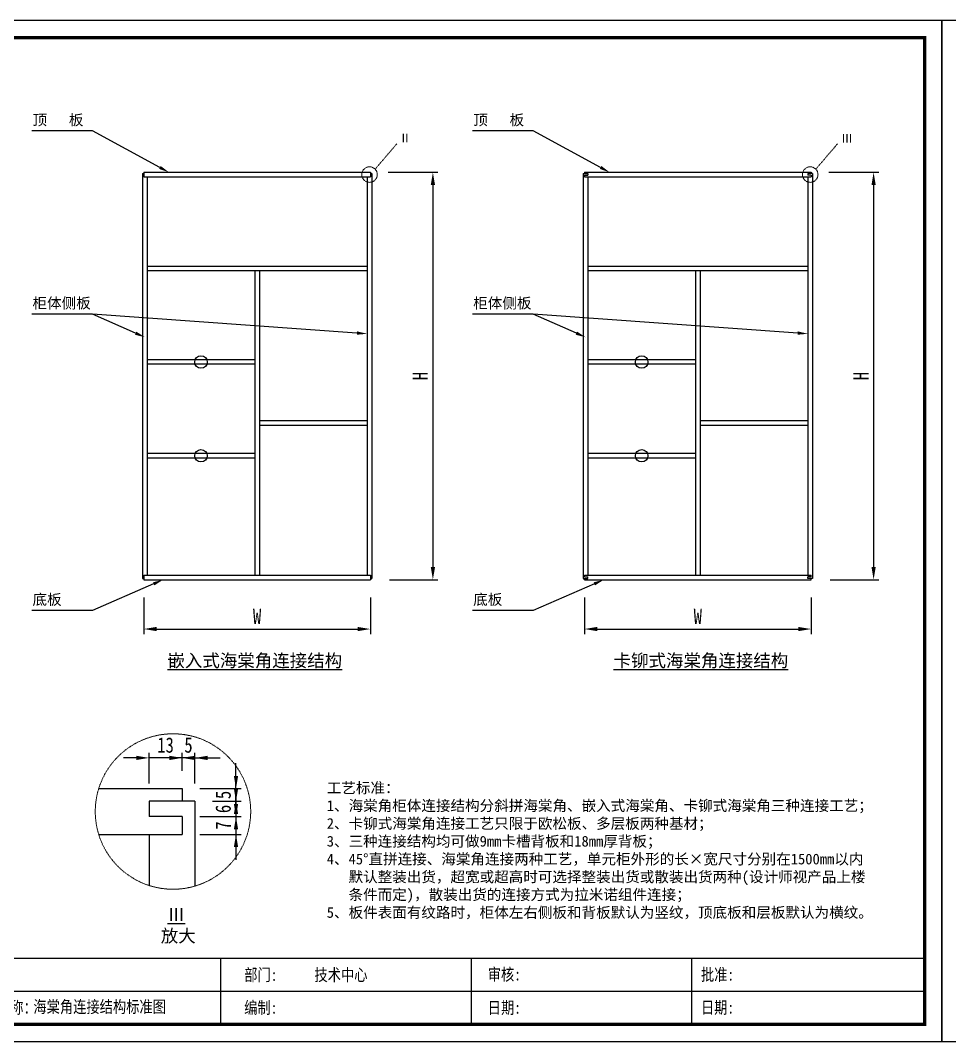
# Model space of a CAD drawing. Header units: millimetres. Extents: x 0 to 1097966, y -63096 to 223085.
# Drawn here: x 338757.4 to 339122.3, y -54770.1 to -54369.1 of the extents above; entities that cross this region are included whole.
import ezdxf
from ezdxf import colors
from ezdxf.entities.mleader import LeaderData, LeaderLine
from ezdxf.math import Vec2, Vec3

# ---------------------------------------------------------------- set-up
doc = ezdxf.new("R2010")
doc.units = ezdxf.units.MM
doc.linetypes.add('DASH', pattern=[0.35, 0.25, -0.1])
doc.layers.add('DZ-文字说明', color=1, linetype='Continuous')
doc.styles.add('DZ-宋体2.5', font='', dxfattribs={"width": 0.8, "height": 2.5})
doc.styles.get("Standard").update_dxf_attribs({"font": 'arial.ttf'})
doc.styles.add('TEXT', font='', dxfattribs={"width": 0.8})
doc.styles.add('宋体', font='')
doc.styles.get('DZ-宋体2.5').set_extended_font_data('SimSun')
doc.styles.get('TEXT').set_extended_font_data('SimSun')
doc.styles.get('宋体').set_extended_font_data('SimSun')
doc.dimstyles.new('副本 (2) (2) ISO-25', dxfattribs={"dimtxt": 18, "dimasz": 13, "dimexe": 6, "dimexo": 12, "dimgap": 6, "dimtad": 1, "dimtxsty": 'TEXT', "dimcen": 2.5, "dimclrd": 5, "dimclre": 5, "dimclrt": 5, "dimadec": 0, "dimazin": 0, "dimtfac": 1, "dimtmove": 0, "dimatfit": 3, "dimldrblk": 'BOXFILLED', "dimfxl": 1.25, "dimarcsym": 0})

# ---------------------------------------------------------------- blocks, each defined once
blk = doc.blocks.new('*D450')
at = {"color": 5, "lineweight": -2, "transparency": 16777216}
for p, q in [((338805.83, -54595.77), (338805.83, -54610.12)), ((338894.83, -54595.77), (338894.83, -54610.12)), ((338810.83, -54608.12), (338889.83, -54608.12))]:
    blk.add_line(p, q, dxfattribs=at)
at = {"color": 5, "transparency": 16777216}
for points in [[(338810.83, -54607.29), (338810.83, -54608.95), (338805.83, -54608.12)], [(338889.83, -54607.29), (338889.83, -54608.95), (338894.83, -54608.12)]]:
    blk.add_solid(points, dxfattribs=at)
at = {"layer": 'Defpoints', "color": 0, "transparency": 16777216}
for p in [(338805.83, -54588.77), (338894.83, -54588.77), (338894.83, -54608.12)]:
    blk.add_point(p, dxfattribs=at)
at = {"color": 5, "transparency": 16777216, "insert": (338850.33, -54603.12), "char_height": 6, "attachment_point": 5, "style": 'TEXT'}
blk.add_mtext('W', dxfattribs=at)
blk = doc.blocks.new('_BoxFilled')
at = {"color": 0, "linetype": 'ByBlock', "lineweight": -2}
blk.add_line((-0.5, 0), (-1, 0), dxfattribs=at)
at = {"color": 0, "linetype": 'ByBlock'}
blk.add_solid([(-0.5, 0.5), (0.5, 0.5), (-0.5, -0.5), (0.5, -0.5)], dxfattribs=at)
blk = doc.blocks.new('*D451')
at = {"color": 5, "lineweight": -2, "transparency": 16777216}
for p, q in [((338901.83, -54428.77), (338921.36, -54428.77)), ((338919.36, -54433.77), (338919.36, -54583.77)), ((338902.33, -54588.77), (338921.36, -54588.77))]:
    blk.add_line(p, q, dxfattribs=at)
at = {"color": 5, "transparency": 16777216}
for points in [[(338918.53, -54433.77), (338920.2, -54433.77), (338919.36, -54428.77)], [(338918.53, -54583.77), (338920.2, -54583.77), (338919.36, -54588.77)]]:
    blk.add_solid(points, dxfattribs=at)
at = {"layer": 'Defpoints', "color": 0, "transparency": 16777216}
for p in [(338894.83, -54428.77), (338895.33, -54588.77), (338919.36, -54588.77)]:
    blk.add_point(p, dxfattribs=at)
at = {"color": 5, "transparency": 16777216, "insert": (338914.36, -54508.77), "char_height": 6, "attachment_point": 5, "rotation": 90, "style": 'TEXT'}
blk.add_mtext('H', dxfattribs=at)
blk = doc.blocks.new('*D452')
at = {"color": 5, "lineweight": -2, "transparency": 16777216}
for p, q in [((338978.89, -54595.77), (338978.89, -54610.12)), ((339067.89, -54595.77), (339067.89, -54610.12)), ((338983.89, -54608.12), (339062.89, -54608.12))]:
    blk.add_line(p, q, dxfattribs=at)
at = {"color": 5, "transparency": 16777216}
for points in [[(338983.89, -54607.29), (338983.89, -54608.95), (338978.89, -54608.12)], [(339062.89, -54607.29), (339062.89, -54608.95), (339067.89, -54608.12)]]:
    blk.add_solid(points, dxfattribs=at)
at = {"layer": 'Defpoints', "color": 0, "transparency": 16777216}
for p in [(338978.89, -54588.77), (339067.89, -54588.77), (339067.89, -54608.12)]:
    blk.add_point(p, dxfattribs=at)
at = {"color": 5, "transparency": 16777216, "insert": (339023.39, -54603.12), "char_height": 6, "attachment_point": 5, "style": 'TEXT'}
blk.add_mtext('W', dxfattribs=at)
blk = doc.blocks.new('*D453')
at = {"color": 5, "lineweight": -2, "transparency": 16777216}
for p, q in [((339074.89, -54428.77), (339094.42, -54428.77)), ((339092.42, -54433.77), (339092.42, -54583.77)), ((339075.39, -54588.77), (339094.42, -54588.77))]:
    blk.add_line(p, q, dxfattribs=at)
at = {"color": 5, "transparency": 16777216}
for points in [[(339091.59, -54433.77), (339093.26, -54433.77), (339092.42, -54428.77)], [(339091.59, -54583.77), (339093.26, -54583.77), (339092.42, -54588.77)]]:
    blk.add_solid(points, dxfattribs=at)
at = {"layer": 'Defpoints', "color": 0, "transparency": 16777216}
for p in [(339067.89, -54428.77), (339068.39, -54588.77), (339092.42, -54588.77)]:
    blk.add_point(p, dxfattribs=at)
at = {"color": 5, "transparency": 16777216, "insert": (339087.42, -54508.77), "char_height": 6, "attachment_point": 5, "rotation": 90, "style": 'TEXT'}
blk.add_mtext('H', dxfattribs=at)
blk = doc.blocks.new('*D457')
at = {"color": 5, "lineweight": -2, "transparency": 16777216}
for p, q in [((338820.88, -54663.76), (338820.88, -54656.71)), ((338825.88, -54668.76), (338825.88, -54656.71)), ((338815.88, -54658.71), (338810.88, -54658.71)), ((338825.88, -54658.71), (338820.88, -54658.71)), ((338830.88, -54658.71), (338835.88, -54658.71))]:
    blk.add_line(p, q, dxfattribs=at)
at = {"color": 5, "transparency": 16777216}
for points in [[(338815.88, -54657.88), (338815.88, -54659.55), (338820.88, -54658.71)], [(338830.88, -54657.88), (338830.88, -54659.55), (338825.88, -54658.71)]]:
    blk.add_solid(points, dxfattribs=at)
at = {"layer": 'Defpoints', "color": 0, "transparency": 16777216}
for p in [(338820.88, -54658.71), (338820.88, -54670.76), (338825.88, -54675.76)]:
    blk.add_point(p, dxfattribs=at)
at = {"color": 5, "lineweight": 5, "transparency": 16777216, "insert": (338823.38, -54653.71), "char_height": 6, "attachment_point": 5, "style": 'TEXT'}
blk.add_mtext('5', dxfattribs=at)
blk = doc.blocks.new('*D458')
at = {"color": 5, "lineweight": -2, "transparency": 16777216}
for p, q in [((338807.88, -54668.76), (338807.88, -54656.71)), ((338820.88, -54663.76), (338820.88, -54656.71)), ((338802.88, -54658.71), (338797.88, -54658.71)), ((338820.88, -54658.71), (338807.88, -54658.71)), ((338825.88, -54658.71), (338830.88, -54658.71))]:
    blk.add_line(p, q, dxfattribs=at)
at = {"color": 5, "transparency": 16777216}
for points in [[(338802.88, -54657.88), (338802.88, -54659.55), (338807.88, -54658.71)], [(338825.88, -54657.88), (338825.88, -54659.55), (338820.88, -54658.71)]]:
    blk.add_solid(points, dxfattribs=at)
at = {"layer": 'Defpoints', "color": 0, "transparency": 16777216}
for p in [(338807.88, -54658.71), (338820.88, -54670.76), (338807.88, -54675.76)]:
    blk.add_point(p, dxfattribs=at)
at = {"color": 5, "lineweight": 5, "transparency": 16777216, "insert": (338814.38, -54653.71), "char_height": 6, "attachment_point": 5, "style": 'TEXT'}
blk.add_mtext('13', dxfattribs=at)
blk = doc.blocks.new('*D459')
at = {"color": 5, "lineweight": -2, "transparency": 16777216}
for p, q in [((338842.04, -54665.76), (338842.04, -54660.76)), ((338827.88, -54670.76), (338844.04, -54670.76)), ((338842.04, -54670.76), (338842.04, -54675.76)), ((338832.88, -54675.76), (338844.04, -54675.76)), ((338842.04, -54680.76), (338842.04, -54685.76))]:
    blk.add_line(p, q, dxfattribs=at)
at = {"color": 5, "transparency": 16777216}
for points in [[(338841.21, -54665.76), (338842.88, -54665.76), (338842.04, -54670.76)], [(338841.21, -54680.76), (338842.88, -54680.76), (338842.04, -54675.76)]]:
    blk.add_solid(points, dxfattribs=at)
at = {"layer": 'Defpoints', "color": 0, "transparency": 16777216}
for p in [(338820.88, -54670.76), (338825.88, -54675.76), (338842.04, -54675.76)]:
    blk.add_point(p, dxfattribs=at)
at = {"color": 5, "lineweight": 5, "transparency": 16777216, "insert": (338837.04, -54673.26), "char_height": 6, "attachment_point": 5, "rotation": 90, "style": 'TEXT'}
blk.add_mtext('5', dxfattribs=at)
blk = doc.blocks.new('*D460')
at = {"color": 5, "lineweight": -2, "transparency": 16777216}
for p, q in [((338842.04, -54670.76), (338842.04, -54665.76)), ((338832.88, -54675.76), (338844.04, -54675.76)), ((338842.04, -54675.76), (338842.04, -54681.76)), ((338827.88, -54681.76), (338844.04, -54681.76)), ((338842.04, -54686.76), (338842.04, -54691.76))]:
    blk.add_line(p, q, dxfattribs=at)
at = {"color": 5, "transparency": 16777216}
for points in [[(338841.21, -54670.76), (338842.88, -54670.76), (338842.04, -54675.76)], [(338841.21, -54686.76), (338842.88, -54686.76), (338842.04, -54681.76)]]:
    blk.add_solid(points, dxfattribs=at)
at = {"layer": 'Defpoints', "color": 0, "transparency": 16777216}
for p in [(338825.88, -54675.76), (338820.88, -54681.76), (338842.04, -54681.76)]:
    blk.add_point(p, dxfattribs=at)
at = {"color": 5, "lineweight": 5, "transparency": 16777216, "insert": (338837.04, -54678.76), "char_height": 6, "attachment_point": 5, "rotation": 90, "style": 'TEXT'}
blk.add_mtext('6', dxfattribs=at)
blk = doc.blocks.new('*D461')
at = {"color": 5, "lineweight": -2, "transparency": 16777216}
for p, q in [((338842.04, -54676.76), (338842.04, -54671.76)), ((338827.88, -54681.76), (338844.04, -54681.76)), ((338842.04, -54681.76), (338842.04, -54688.76)), ((338827.88, -54688.76), (338844.04, -54688.76)), ((338842.04, -54693.76), (338842.04, -54698.76))]:
    blk.add_line(p, q, dxfattribs=at)
at = {"color": 5, "transparency": 16777216}
for points in [[(338841.21, -54676.76), (338842.88, -54676.76), (338842.04, -54681.76)], [(338841.21, -54693.76), (338842.88, -54693.76), (338842.04, -54688.76)]]:
    blk.add_solid(points, dxfattribs=at)
at = {"layer": 'Defpoints', "color": 0, "transparency": 16777216}
for p in [(338820.88, -54681.76), (338820.88, -54688.76), (338842.04, -54688.76)]:
    blk.add_point(p, dxfattribs=at)
at = {"color": 5, "lineweight": 5, "transparency": 16777216, "insert": (338837.04, -54685.26), "char_height": 6, "attachment_point": 5, "rotation": 90, "style": 'TEXT'}
blk.add_mtext('7', dxfattribs=at)

msp = doc.modelspace()

# ---------------------------------------------------------------- linework, layer by layer
at = {"color": 251, "linetype": 'DASH', "lineweight": 13, "true_color": 0x636466}
for p, q in [((338896.673, -54427.555), (338905.173, -54417.602)), ((339069.732, -54427.555), (339078.232, -54417.602))]:
    msp.add_line(p, q, dxfattribs=at)
at = {"lineweight": 30}
for p, q in [((338805.834, -54428.773), (338894.834, -54428.773)), ((338805.834, -54428.773), (338805.834, -54430.573)), ((338894.834, -54428.773), (338894.834, -54430.573)), ((338978.894, -54428.773), (338978.894, -54429.273)), ((338978.894, -54428.773), (339067.894, -54428.773)), ((339067.894, -54428.773), (339067.894, -54429.273)), ((338805.334, -54429.273), (338805.334, -54588.273)), ((338805.334, -54429.273), (338805.834, -54429.273)), ((338805.834, -54430.573), (338894.834, -54430.573)), ((338807.134, -54430.573), (338807.134, -54586.973)), ((338893.534, -54430.573), (338893.534, -54586.973)), ((338894.834, -54429.273), (338895.334, -54429.273)), ((338895.334, -54429.273), (338895.334, -54588.273)), ((338978.394, -54429.273), (338978.394, -54588.273)), ((338978.394, -54429.273), (338980.194, -54429.273)), ((338978.894, -54429.873), (338980.194, -54429.873)), ((338978.894, -54429.873), (338978.894, -54430.573)), ((338978.894, -54430.573), (339067.894, -54430.573)), ((338980.194, -54429.273), (338980.194, -54429.873)), ((338980.194, -54430.573), (338980.194, -54586.973)), ((339066.594, -54429.273), (339066.594, -54429.873)), ((339068.394, -54429.273), (339066.594, -54429.273)), ((339067.894, -54429.873), (339066.594, -54429.873)), ((339066.594, -54430.573), (339066.594, -54586.973)), ((339067.894, -54429.873), (339067.894, -54430.573)), ((339068.394, -54429.273), (339068.394, -54588.273)), ((338807.134, -54465.573), (338893.534, -54465.573)), ((338807.134, -54467.373), (338893.534, -54467.373)), ((338849.434, -54467.373), (338849.434, -54586.973)), ((338851.234, -54467.373), (338851.234, -54586.973)), ((338980.194, -54465.573), (339066.594, -54465.573)), ((338980.194, -54467.373), (339066.594, -54467.373)), ((339022.494, -54467.373), (339022.494, -54586.973)), ((339024.294, -54467.373), (339024.294, -54586.973)), ((338849.434, -54502.373), (338807.134, -54502.373)), ((338849.434, -54504.173), (338807.134, -54504.173)), ((339022.494, -54502.373), (338980.194, -54502.373)), ((339022.494, -54504.173), (338980.194, -54504.173)), ((338851.234, -54526.273), (338893.534, -54526.273)), ((338851.234, -54528.073), (338893.534, -54528.073)), ((339024.294, -54526.273), (339066.594, -54526.273)), ((339024.294, -54528.073), (339066.594, -54528.073)), ((338849.434, -54539.173), (338807.134, -54539.173)), ((338849.434, -54540.973), (338807.134, -54540.973)), ((339022.494, -54539.173), (338980.194, -54539.173)), ((339022.494, -54540.973), (338980.194, -54540.973)), ((338805.334, -54588.273), (338805.834, -54588.273)), ((338805.834, -54586.973), (338894.834, -54586.973)), ((338805.834, -54586.973), (338805.834, -54588.773)), ((338805.834, -54588.773), (338894.834, -54588.773)), ((338894.834, -54586.973), (338894.834, -54588.773)), ((338894.834, -54588.273), (338895.334, -54588.273)), ((338978.394, -54588.273), (338980.194, -54588.273)), ((338978.894, -54586.973), (339067.894, -54586.973)), ((338978.894, -54587.673), (338978.894, -54586.973)), ((338978.894, -54587.673), (338980.194, -54587.673)), ((338978.894, -54588.773), (338978.894, -54588.273)), ((338978.894, -54588.773), (339067.894, -54588.773)), ((338980.194, -54588.273), (338980.194, -54587.673)), ((339066.594, -54588.273), (339066.594, -54587.673)), ((339067.894, -54587.673), (339066.594, -54587.673)), ((339068.394, -54588.273), (339066.594, -54588.273)), ((339067.894, -54587.673), (339067.894, -54586.973)), ((339067.894, -54588.773), (339067.894, -54588.273)), ((338788.138, -54670.765), (338820.881, -54670.765)), ((338820.881, -54670.765), (338820.881, -54675.765)), ((338807.881, -54675.765), (338807.881, -54681.765)), ((338825.881, -54675.765), (338807.881, -54675.765)), ((338825.881, -54675.765), (338825.881, -54709.053)), ((338820.881, -54681.765), (338807.881, -54681.765)), ((338820.881, -54681.765), (338820.881, -54688.765)), ((338788.138, -54688.765), (338820.881, -54688.765)), ((338807.881, -54688.765), (338807.881, -54708.794))]:
    msp.add_line(p, q, dxfattribs=at)
for points in [[(338552.218, -54770.097), (339119.218, -54770.097), (339119.218, -54369.147), (338552.218, -54369.147)], [(339119.218, -54770.097), (339686.218, -54770.097), (339686.218, -54369.147), (339119.218, -54369.147)]]:
    msp.add_lwpolyline(points, close=True)
at = {"const_width": 1.35}
msp.add_lwpolyline([(338558.968, -54763.347), (339112.468, -54763.347), (339112.468, -54375.897), (338558.968, -54375.897)], close=True, dxfattribs=at)
at = {"color": 251, "linetype": 'DASH', "lineweight": 13, "true_color": 0x636466}
for centre, radius in [((338894.476, -54429.673), 3.052), ((339067.535, -54429.673), 3.052), ((338817.3, -54679.765), 30.519)]:
    msp.add_circle(centre, radius, dxfattribs=at)
for centre in [(338828.284, -54503.273), (339001.344, -54503.273), (338828.284, -54540.073), (339001.344, -54540.073)]:
    msp.add_circle(centre, 2.44)
at = {"layer": 'DZ-文字说明', "color": 7}
for p, q in [((338836.083, -54763.347), (338836.083, -54737.369)), ((338934.469, -54763.347), (338934.469, -54737.369)), ((339021.049, -54763.347), (339021.049, -54737.369)), ((338648.299, -54750.358), (339112.468, -54750.358))]:
    msp.add_line(p, q, dxfattribs=at)
msp.add_lwpolyline([(338558.968, -54737.369), (339112.468, -54737.369), (339112.468, -54763.347), (338558.968, -54763.347)], close=True, dxfattribs=at)

# ---------------------------------------------------------------- texts
at = {"style": 'DZ-宋体2.5', "width": 0.8}
for s, p in [('部门:', (338845.26, -54746.263)), ('审核:', (338940.904, -54746.104)), ('批准:', (339024.6, -54746.184)), ('产品名称：', (338737.757, -54759.13)), ('编制:', (338845.26, -54759.16)), ('日期:', (339024.6, -54759.108)), ('日期:', (338940.904, -54759.165))]:
    msp.add_text(s, height=4.7732, dxfattribs=at).set_placement(p)
at = {"color": 4, "attachment_point": 4, "style": '宋体'}
for s, insert, char_height, width in [('顶   板', (338762.138, -54408.45), 4.1923, 31.34167), ('顶   板', (338935.198, -54408.45), 4.1923, 31.34167), ('柜体侧板', (338762.138, -54480.362), 4.1923, 31.34167), ('柜体侧板', (338935.198, -54480.362), 4.1923, 31.34167), ('底板', (338762.138, -54596.745), 4.1923, 31.34167), ('底板', (338935.198, -54596.745), 4.1923, 31.34167), ('{\\L\\C256;嵌入式海棠角连接结构}', (338815.109, -54620.801), 5.03079, 74.09605), ('{\\L\\C256;卡铆式海棠角连接结构}', (338990.298, -54620.801), 5.03079, 74.09605), ('{\\C256;  \\LⅢ\\l\\P\\pi2.48149;\\H0.49694x; \\H2.01231x;放大}', (338808.322, -54724.668), 5.03079, 22.54628)]:
    msp.add_mtext(s, dxfattribs=dict(at, insert=insert, char_height=char_height, width=width))
at = {"color": 251, "linetype": 'DASH', "lineweight": 13, "true_color": 0x636466, "char_height": 3.3539, "width": 4.17765, "attachment_point": 4, "style": '宋体'}
for s, insert in [('{\\C256;Ⅱ}', (338906.149, -54415.361)), ('{\\C256;Ⅲ}', (339079.703, -54415.524))]:
    msp.add_mtext(s, dxfattribs=dict(at, insert=insert))
at = {"insert": (338877.68, -54695.235), "char_height": 4.19232, "width": 258.13231, "attachment_point": 4, "style": '宋体'}
msp.add_mtext('工艺标准：{\\H1.41354x; }\\P1、海棠角柜体连接结构分斜拼海棠角、嵌入式海棠角、卡铆式海棠角三种连接工艺；{\\H1.45382x; }\\P2、卡铆式海棠角连接工艺只限于欧松板、多层板两种基材；\\P3、三种连接结构均可做9mm卡槽背板和18mm厚背板；{\\H1.44039x; }\\P4、45°直拼连接、海棠角连接两种工艺，单元柜外形的长×宽尺寸分别在1500mm以内\\P   默认整装出货，超宽或超高时可选择整装出货或散装出货两种(设计师视产品上楼\\P   条件而定)，散装出货的连接方式为拉米诺组件连接；\\P5、板件表面有纹路时，柜体左右侧板和背板默认为竖纹，顶底板和层板默认为横纹。', dxfattribs=at)
at = {"color": 2, "style": 'DZ-宋体2.5', "width": 0.8}
for tag, p in [('技术中心', (338872.834, -54746.263)), ('海棠角连接结构标准图', (338762.463, -54758.807))]:
    msp.add_attdef(tag, p, '', height=4.773, dxfattribs=at)

# ---------------------------------------------------------------- dimensions: what is measured, and where the dimension line sits
for base, p1, p2, picture, middle in [((338919.362, -54588.773), (338894.834, -54428.773), (338895.334, -54588.773), '*D451', (338914.362, -54508.773)), ((339092.422, -54588.773), (339067.894, -54428.773), (339068.394, -54588.773), '*D453', (339087.422, -54508.773))]:
    dim = msp.add_linear_dim(base=base, p1=p1, p2=p2, angle=90, text='H', dimstyle='副本 (2) (2) ISO-25', override={"dimtxt": 6, "dimasz": 5, "dimexe": 2, "dimexo": 7, "dimgap": 2, "dimfxl": 30, "dimfxlon": 1})
    dim.commit()
    dim.dimension.update_dxf_attribs({"geometry": picture, "text_midpoint": middle})
for base, p1, p2, picture, middle in [((338894.834, -54608.119), (338805.834, -54588.773), (338894.834, -54588.773), '*D450', (338850.334, -54603.119)), ((339067.894, -54608.119), (338978.894, -54588.773), (339067.894, -54588.773), '*D452', (339023.394, -54603.119))]:
    dim = msp.add_linear_dim(base=base, p1=p1, p2=p2, text='W', dimstyle='副本 (2) (2) ISO-25', override={"dimtxt": 6, "dimasz": 5, "dimexe": 2, "dimexo": 7, "dimgap": 2, "dimfxl": 30, "dimfxlon": 1})
    dim.commit()
    dim.dimension.update_dxf_attribs({"geometry": picture, "text_midpoint": middle})
at = {"color": 251, "lineweight": 5, "true_color": 0x636466}
dim = msp.add_linear_dim(base=(338807.881, -54658.712), p1=(338820.881, -54670.765), p2=(338807.881, -54675.765), dimstyle='副本 (2) (2) ISO-25', override={"dimtxt": 6, "dimasz": 5, "dimexe": 2, "dimexo": 7, "dimgap": 2, "dimfxl": 30, "dimfxlon": 1}, dxfattribs=at)
dim.commit()
dim.dimension.update_dxf_attribs({"geometry": '*D458', "text_midpoint": (338814.381, -54653.712)})
dim = msp.add_linear_dim(base=(338820.881, -54658.712), p1=(338825.881, -54675.765), p2=(338820.881, -54670.765), dimstyle='副本 (2) (2) ISO-25', override={"dimtxt": 6, "dimasz": 5, "dimexe": 2, "dimexo": 7, "dimgap": 2, "dimfxl": 30, "dimfxlon": 1}, dxfattribs=at)
dim.commit()
dim.dimension.update_dxf_attribs({"geometry": '*D457', "text_midpoint": (338823.381, -54658.712), "dimtype": 160})
for base, p1, p2, picture, middle in [((338842.044, -54675.765), (338820.881, -54670.765), (338825.881, -54675.765), '*D459', (338842.044, -54673.265)), ((338842.044, -54681.765), (338825.881, -54675.765), (338820.881, -54681.765), '*D460', (338842.044, -54678.765))]:
    dim = msp.add_linear_dim(base=base, p1=p1, p2=p2, angle=90, dimstyle='副本 (2) (2) ISO-25', override={"dimtxt": 6, "dimasz": 5, "dimexe": 2, "dimexo": 7, "dimgap": 2, "dimfxl": 30, "dimfxlon": 1}, dxfattribs=at)
    dim.commit()
    dim.dimension.update_dxf_attribs({"geometry": picture, "text_midpoint": middle, "dimtype": 160})
dim = msp.add_linear_dim(base=(338842.044, -54688.765), p1=(338820.881, -54681.765), p2=(338820.881, -54688.765), angle=90, dimstyle='副本 (2) (2) ISO-25', override={"dimtxt": 6, "dimasz": 5, "dimexe": 2, "dimexo": 7, "dimgap": 2, "dimfxl": 30, "dimfxlon": 1}, dxfattribs=at)
dim.commit()
dim.dimension.update_dxf_attribs({"geometry": '*D461', "text_midpoint": (338837.044, -54685.265)})

# ---------------------------------------------------------------- leaders
at = {"color": 4}
ml = msp.add_multileader_mtext('Standard', dxfattribs=at)
ml.set_content('', color=4)
ml.set_leader_properties()
ml.build(insert=Vec2(0, 0))
ctx = ml.context
ctx.base_point, ctx.plane_origin = Vec3(338757.904, -54412.564), Vec3(338807.394, -54390.268)
ctx.text_align_type = 2
notes = []
notes.append((ctx, [(0, (1, 1, 0), (338785.682, -54412.564), (-1, 0), 23.779, [(0, [(338815.681, -54428.773)], 0, [])])]))
ctx.mtext.insert, ctx.mtext.alignment, ctx.mtext.flow_direction = Vec3(338759.904, -54410.564), 3, 5
ml = msp.add_multileader_mtext('Standard', dxfattribs=at)
ml.set_content('', color=4)
ml.set_leader_properties()
ml.build(insert=Vec2(0, 0))
ctx = ml.context
ctx.base_point, ctx.plane_origin = Vec3(338930.963, -54412.564), Vec3(338980.453, -54390.268)
ctx.text_align_type = 2
notes.append((ctx, [(0, (1, 1, 0), (338958.742, -54412.564), (-1, 0), 23.779, [(0, [(338988.74, -54428.773)], 0, [])])]))
ctx.mtext.insert, ctx.mtext.alignment, ctx.mtext.flow_direction = Vec3(338932.963, -54410.564), 3, 5
ml = msp.add_multileader_mtext('Standard', dxfattribs=at)
ml.set_content('', color=4)
ml.set_leader_properties()
ml.build(insert=Vec2(0, 0))
ctx = ml.context
ctx.base_point, ctx.plane_origin = Vec3(338757.904, -54484.477), Vec3(338807.394, -54462.18)
ctx.text_align_type = 2
notes.append((ctx, [(0, (1, 1, 0), (338785.682, -54484.477), (-1, 0), 23.779, [(0, [(338806.291, -54493.555)], 0, [])])]))
ctx.mtext.insert, ctx.mtext.alignment, ctx.mtext.flow_direction = Vec3(338759.904, -54482.477), 3, 5
ml = msp.add_multileader_mtext('Standard', dxfattribs=at)
ml.set_content('', color=4)
ml.set_leader_properties()
ml.build(insert=Vec2(0, 0))
ctx = ml.context
ctx.base_point, ctx.plane_origin = Vec3(338757.904, -54484.477), Vec3(338807.394, -54462.18)
ctx.text_align_type = 2
notes.append((ctx, [(0, (1, 1, 0), (338785.682, -54484.477), (-1, 0), 23.779, [(0, [(338893.534, -54492.182)], 0, [])])]))
ctx.mtext.insert, ctx.mtext.alignment, ctx.mtext.flow_direction = Vec3(338759.904, -54482.477), 3, 5
ml = msp.add_multileader_mtext('Standard', dxfattribs=at)
ml.set_content('', color=4)
ml.set_leader_properties()
ml.build(insert=Vec2(0, 0))
ctx = ml.context
ctx.base_point, ctx.plane_origin = Vec3(338930.963, -54484.477), Vec3(338980.453, -54462.18)
ctx.text_align_type = 2
notes.append((ctx, [(0, (1, 1, 0), (338958.742, -54484.477), (-1, 0), 23.779, [(0, [(338979.351, -54493.555)], 0, [])])]))
ctx.mtext.insert, ctx.mtext.alignment, ctx.mtext.flow_direction = Vec3(338932.963, -54482.477), 3, 5
ml = msp.add_multileader_mtext('Standard', dxfattribs=at)
ml.set_content('', color=4)
ml.set_leader_properties()
ml.build(insert=Vec2(0, 0))
ctx = ml.context
ctx.base_point, ctx.plane_origin = Vec3(338930.963, -54484.477), Vec3(338980.453, -54462.18)
ctx.text_align_type = 2
notes.append((ctx, [(0, (1, 1, 0), (338958.742, -54484.477), (-1, 0), 23.779, [(0, [(339066.594, -54492.182)], 0, [])])]))
ctx.mtext.insert, ctx.mtext.alignment, ctx.mtext.flow_direction = Vec3(338932.963, -54482.477), 3, 5
ml = msp.add_multileader_mtext('Standard', dxfattribs=at)
ml.set_content('', color=4)
ml.set_leader_properties()
ml.build(insert=Vec2(0, 0))
ctx = ml.context
ctx.base_point, ctx.plane_origin = Vec3(338757.904, -54600.859), Vec3(338807.394, -54578.562)
ctx.text_align_type = 2
notes.append((ctx, [(0, (1, 1, 0), (338785.682, -54600.859), (-1, 0), 23.779, [(0, [(338813.372, -54588.773)], 0, [])])]))
ctx.mtext.insert, ctx.mtext.alignment, ctx.mtext.flow_direction = Vec3(338759.904, -54598.859), 3, 5
ml = msp.add_multileader_mtext('Standard', dxfattribs=at)
ml.set_content('', color=4)
ml.set_leader_properties()
ml.build(insert=Vec2(0, 0))
ctx = ml.context
ctx.base_point, ctx.plane_origin = Vec3(338930.963, -54600.859), Vec3(338980.453, -54578.562)
ctx.text_align_type = 2
notes.append((ctx, [(0, (1, 1, 0), (338958.742, -54600.859), (-1, 0), 23.779, [(0, [(338986.432, -54588.773)], 0, [])])]))
ctx.mtext.insert, ctx.mtext.alignment, ctx.mtext.flow_direction = Vec3(338932.963, -54598.859), 3, 5
for ctx, leaders in notes:
    for number, flags, end, landing, length, lines in leaders:
        leader = LeaderData()
        leader.index, (leader.has_last_leader_line, leader.has_dogleg_vector, leader.attachment_direction) = number, flags
        leader.last_leader_point, leader.dogleg_vector, leader.dogleg_length = Vec3(end), Vec3(landing), length
        for number, points, colour, breaks in lines:
            line = LeaderLine()
            line.index, line.vertices, line.color, line.breaks = number, Vec3.list(points), colors.encode_raw_color(colour), breaks
            leader.lines.append(line)
        ctx.leaders.append(leader)

doc.saveas('drawing.dxf')
